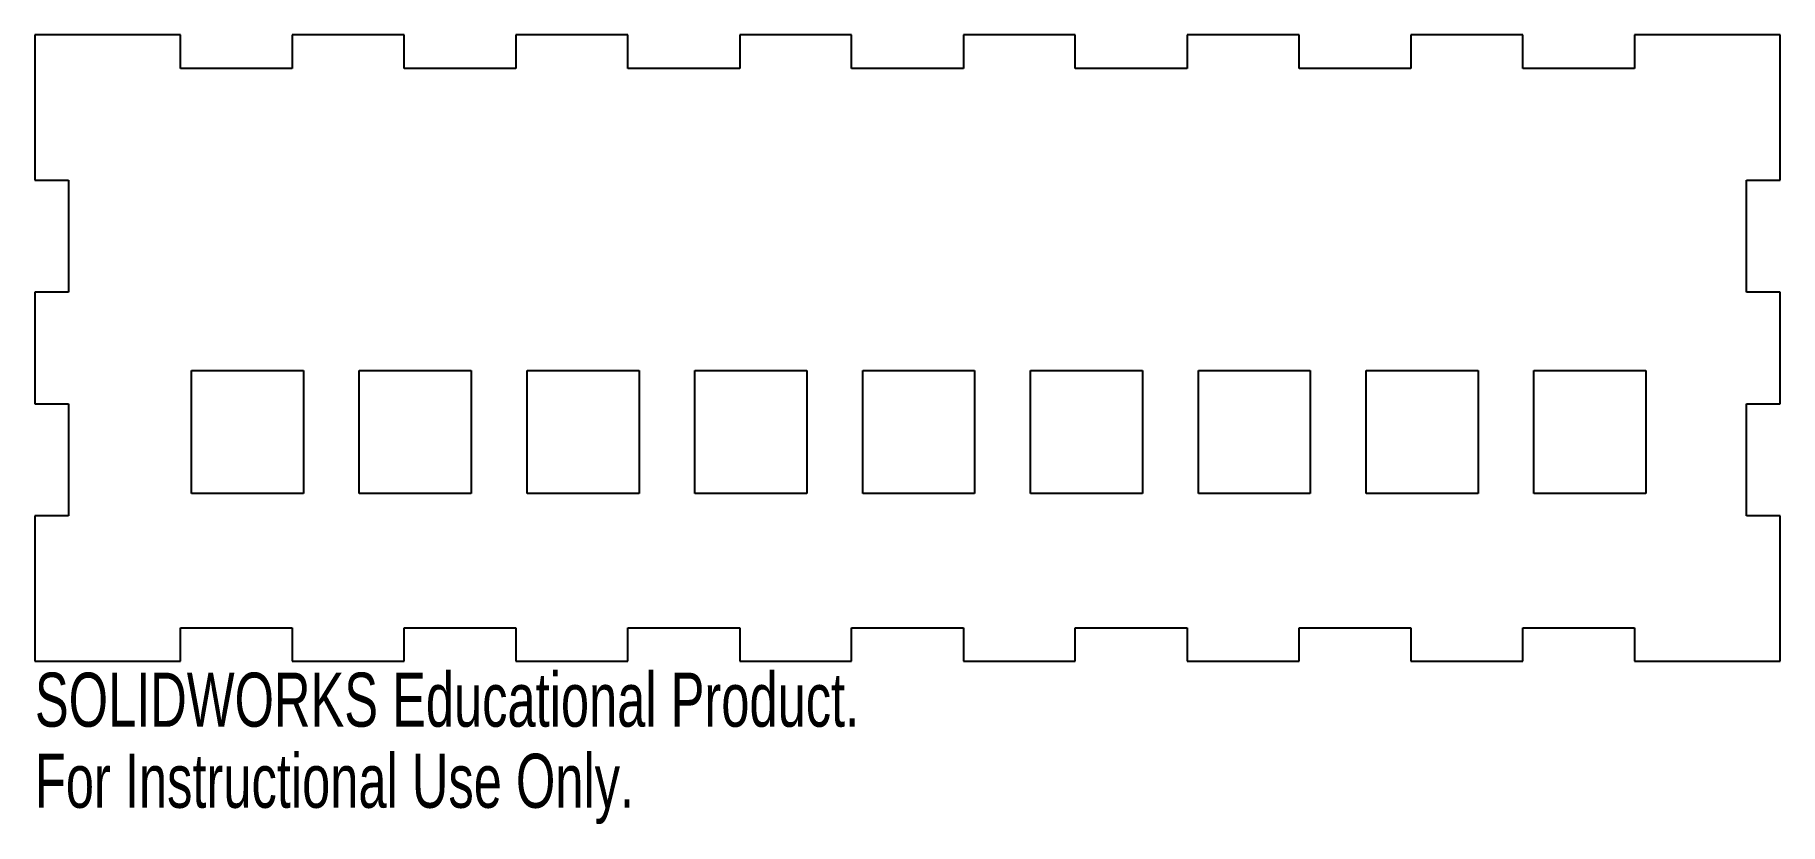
# Model space of a CAD drawing. Header units: millimetres. Extents: x -78 to 78, y -43 to 28.
import ezdxf

# ---------------------------------------------------------------- set-up
doc = ezdxf.new("R2010")
doc.units = ezdxf.units.MM
doc.styles.add('SLDTEXTSTYLE0', font='TXT', dxfattribs={"width": 0.7})

msp = doc.modelspace()

# ---------------------------------------------------------------- linework, layer by layer
at = {"color": 7, "linetype": 'Continuous', "lineweight": 25}
for p, q in [((-78, 28), (-78, 15)), ((-65, 28), (-78, 28)), ((-65, 25), (-65, 28)), ((-55, 28), (-55, 25)), ((-45, 28), (-55, 28)), ((-45, 25), (-45, 28)), ((-35, 28), (-35, 25)), ((-25, 28), (-35, 28)), ((-25, 25), (-25, 28)), ((-15, 28), (-15, 25)), ((-5, 28), (-15, 28)), ((-5, 25), (-5, 28)), ((15, 28), (5, 28)), ((5, 28), (5, 25)), ((15, 25), (15, 28)), ((25, 28), (25, 25)), ((35, 28), (25, 28)), ((35, 25), (35, 28)), ((45, 28), (45, 25)), ((55, 28), (45, 28)), ((55, 25), (55, 28)), ((65, 28), (65, 25)), ((78, 28), (65, 28)), ((78, 15), (78, 28)), ((-55, 25), (-65, 25)), ((-35, 25), (-45, 25)), ((-15, 25), (-25, 25)), ((5, 25), (-5, 25)), ((25, 25), (15, 25)), ((45, 25), (35, 25)), ((65, 25), (55, 25)), ((-78, 15), (-75, 15)), ((-75, 15), (-75, 5)), ((75, 15), (78, 15)), ((75, 5), (75, 15)), ((-78, 5), (-78, -5)), ((-75, 5), (-78, 5)), ((78, 5), (75, 5)), ((78, -5), (78, 5)), ((-64, -2), (-54, -2)), ((-64, -13), (-64, -2)), ((-54, -2), (-54, -13)), ((-49, -2), (-39, -2)), ((-49, -13), (-49, -2)), ((-39, -2), (-39, -13)), ((-34, -2), (-24, -2)), ((-34, -13), (-34, -2)), ((-24, -2), (-24, -13)), ((-19, -2), (-9, -2)), ((-19, -13), (-19, -2)), ((-9, -2), (-9, -13)), ((-4, -2), (6, -2)), ((-4, -13), (-4, -2)), ((6, -2), (6, -13)), ((11, -2), (21, -2)), ((11, -13), (11, -2)), ((21, -2), (21, -13)), ((26, -2), (36, -2)), ((26, -13), (26, -2)), ((36, -2), (36, -13)), ((41, -2), (51, -2)), ((41, -13), (41, -2)), ((51, -2), (51, -13)), ((56, -2), (66, -2)), ((56, -13), (56, -2)), ((66, -2), (66, -13)), ((-78, -5), (-75, -5)), ((-75, -5), (-75, -15)), ((75, -5), (78, -5)), ((75, -15), (75, -5)), ((-54, -13), (-64, -13)), ((-39, -13), (-49, -13)), ((-24, -13), (-34, -13)), ((-9, -13), (-19, -13)), ((6, -13), (-4, -13)), ((21, -13), (11, -13)), ((36, -13), (26, -13)), ((51, -13), (41, -13)), ((66, -13), (56, -13)), ((-78, -15), (-78, -28)), ((-75, -15), (-78, -15)), ((78, -15), (75, -15)), ((78, -28), (78, -15)), ((-65, -25), (-55, -25)), ((-65, -28), (-65, -25)), ((-55, -25), (-55, -28)), ((-45, -25), (-35, -25)), ((-45, -28), (-45, -25)), ((-35, -25), (-35, -28)), ((-25, -25), (-15, -25)), ((-25, -28), (-25, -25)), ((-15, -25), (-15, -28)), ((-5, -25), (5, -25)), ((-5, -28), (-5, -25)), ((5, -25), (5, -28)), ((15, -25), (25, -25)), ((15, -28), (15, -25)), ((25, -25), (25, -28)), ((35, -25), (45, -25)), ((35, -28), (35, -25)), ((45, -25), (45, -28)), ((55, -25), (65, -25)), ((55, -28), (55, -25)), ((65, -25), (65, -28)), ((-78, -28), (-65, -28)), ((-55, -28), (-45, -28)), ((-35, -28), (-25, -28)), ((-15, -28), (-5, -28)), ((5, -28), (15, -28)), ((25, -28), (35, -28)), ((45, -28), (55, -28)), ((65, -28), (78, -28))]:
    msp.add_line(p, q, dxfattribs=at)

# ---------------------------------------------------------------- texts
at = {"color": 7, "linetype": 'Continuous', "char_height": 4.8336, "attachment_point": 1, "style": 'SLDTEXTSTYLE0'}
for s, insert in [('SOLIDWORKS Educational Product.', (-78, -29.02)), ('For Instructional Use Only.', (-78, -36.27))]:
    msp.add_mtext(s, dxfattribs=dict(at, insert=insert))

doc.saveas('drawing.dxf')
